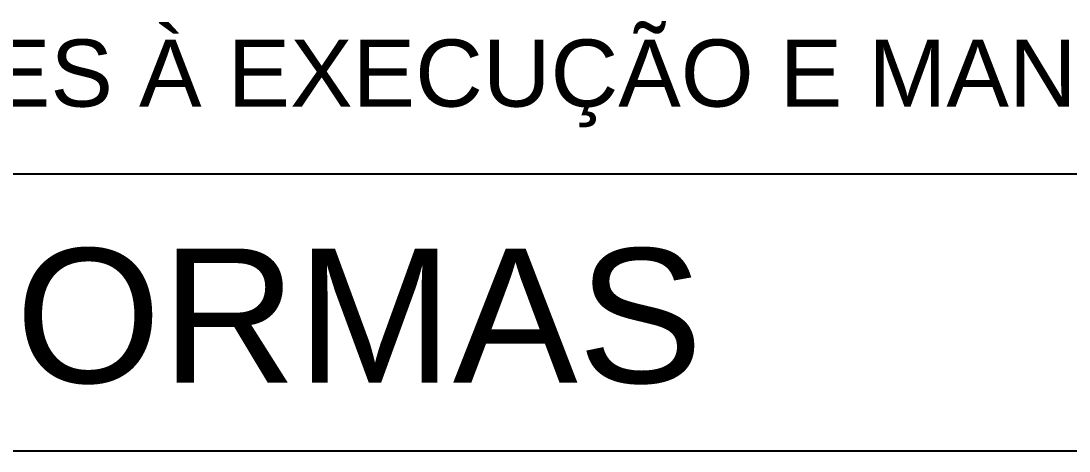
# Model space of a CAD drawing. Extents: x 0 to 119, y 0 to 84.
# Drawn here: x 109.847 to 112.971, y 58.575 to 59.856 of the extents above; entities that cross this region are included whole.
import ezdxf

# ---------------------------------------------------------------- set-up
doc = ezdxf.new("R2010")
doc.units = 0
doc.header["$MEASUREMENT"] = 0
doc.layers.add('3', color=7, linetype='CONTINUOUS')
doc.layers.add('40', color=7, linetype='CONTINUOUS')
doc.styles.add('TQS_ARIAL', font='arial.ttf')

msp = doc.modelspace()

# ---------------------------------------------------------------- linework, layer by layer
at = {"layer": '3', "color": 7, "linetype": 'Continuous'}
for p, q in [((100.4, 59.4), (117.9, 59.4)), ((100.41808, 59.4), (117.874596, 59.4)), ((117.9, 58.574661), (100.4, 58.574661))]:
    msp.add_line(p, q, dxfattribs=at)
at = {"layer": '40', "linetype": 'Continuous'}
for p, q in [((100.4, 59.4), (117.9, 59.4)), ((100.41808, 59.4), (117.874596, 59.4))]:
    msp.add_line(p, q, dxfattribs=at)

# ---------------------------------------------------------------- texts
at = {"layer": '40', "linetype": 'Continuous', "style": 'TQS_ARIAL'}
for s, height, p in [('PARA TANTO DEVE-SE OBSERVAR OS REQUISITOS REFERENTES À EXECUÇÃO E MANUTENÇÃO.', 0.2, (101.164559, 59.600505)), ('DETALHES DE FORMAS', 0.4, (105.45291, 58.777899))]:
    msp.add_text(s, height=height, dxfattribs=at).set_placement(p)

doc.saveas('drawing.dxf')
